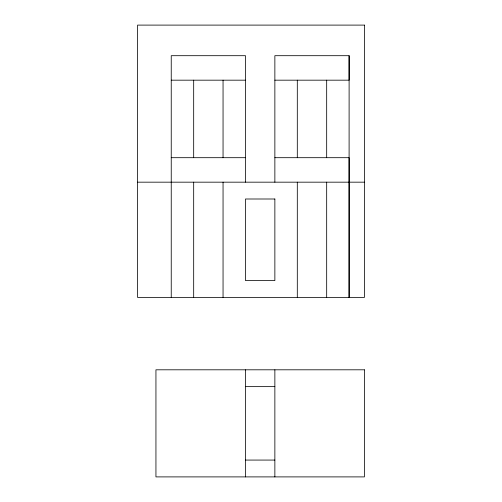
<?xml version="1.0" encoding="UTF-8"?>
<svg xmlns="http://www.w3.org/2000/svg" width="502" height="502" viewBox="0 0 502 502"><rect width="100%" height="100%" fill="white"/><g stroke="black" fill="none" stroke-linecap="round" stroke-linejoin="round"><path stroke-width="0.75" d="M349.078 297.422L349.116 55.697L274.864 55.697L274.864 182.17M171.238 80.176L245.491 80.176M274.864 80.176L349.116 80.176L349.116 55.697M171.238 157.691L245.491 157.691M274.864 157.691L349.116 157.691L349.116 297.422M137.579 182.17L364.421 182.17M245.491 386.634L274.864 386.634M245.491 460.07L274.864 460.07M326.676 80.176L326.676 157.691M326.676 182.17L326.676 297.422M297.303 80.176L297.303 157.691M297.303 182.17L297.303 297.422M274.864 369.805L274.864 476.9M245.491 182.17L245.491 55.697L171.238 55.697L171.238 297.422M245.491 369.805L245.491 476.9M223.051 80.176L223.051 157.691M223.051 182.17L223.051 297.422M193.678 80.176L193.678 157.691M193.678 182.17L193.678 297.422M364.421 25.1L137.579 25.1L137.579 297.422L364.421 297.422L364.421 25.1M274.864 198.999L245.491 198.999L245.491 280.593L274.864 280.593L274.864 198.999M364.421 369.805L155.94 369.805L155.94 476.9L364.421 476.9L364.421 369.805"/></g></svg>
